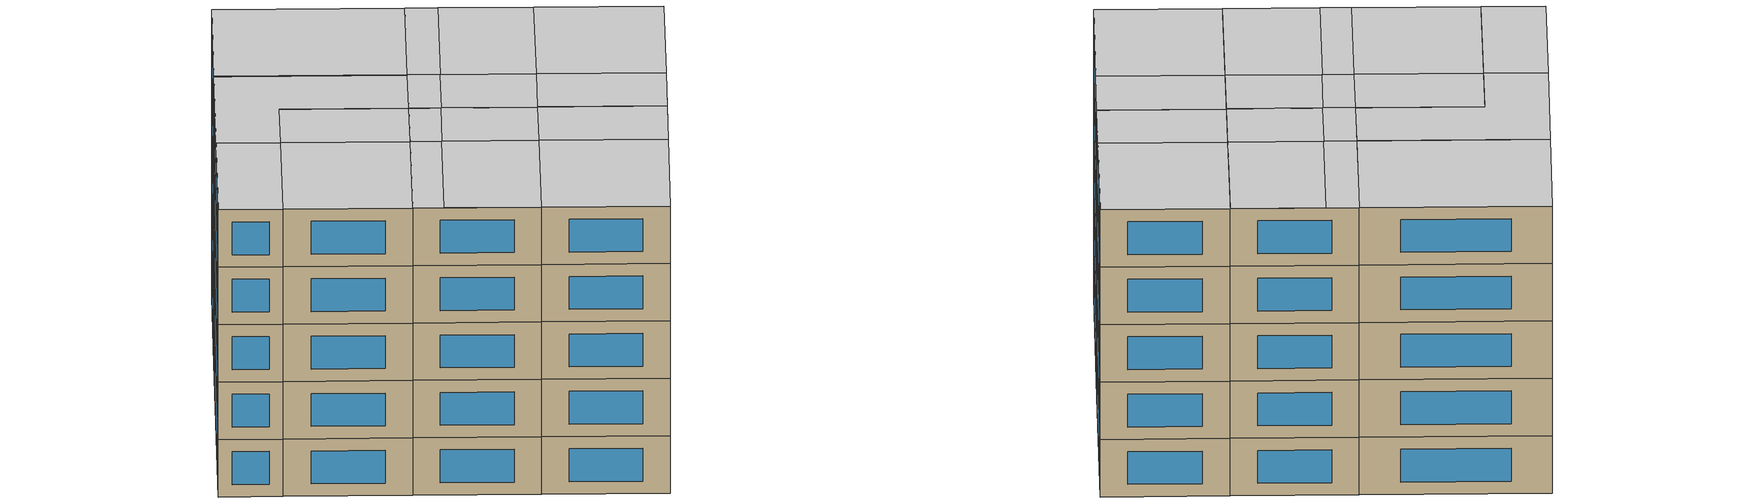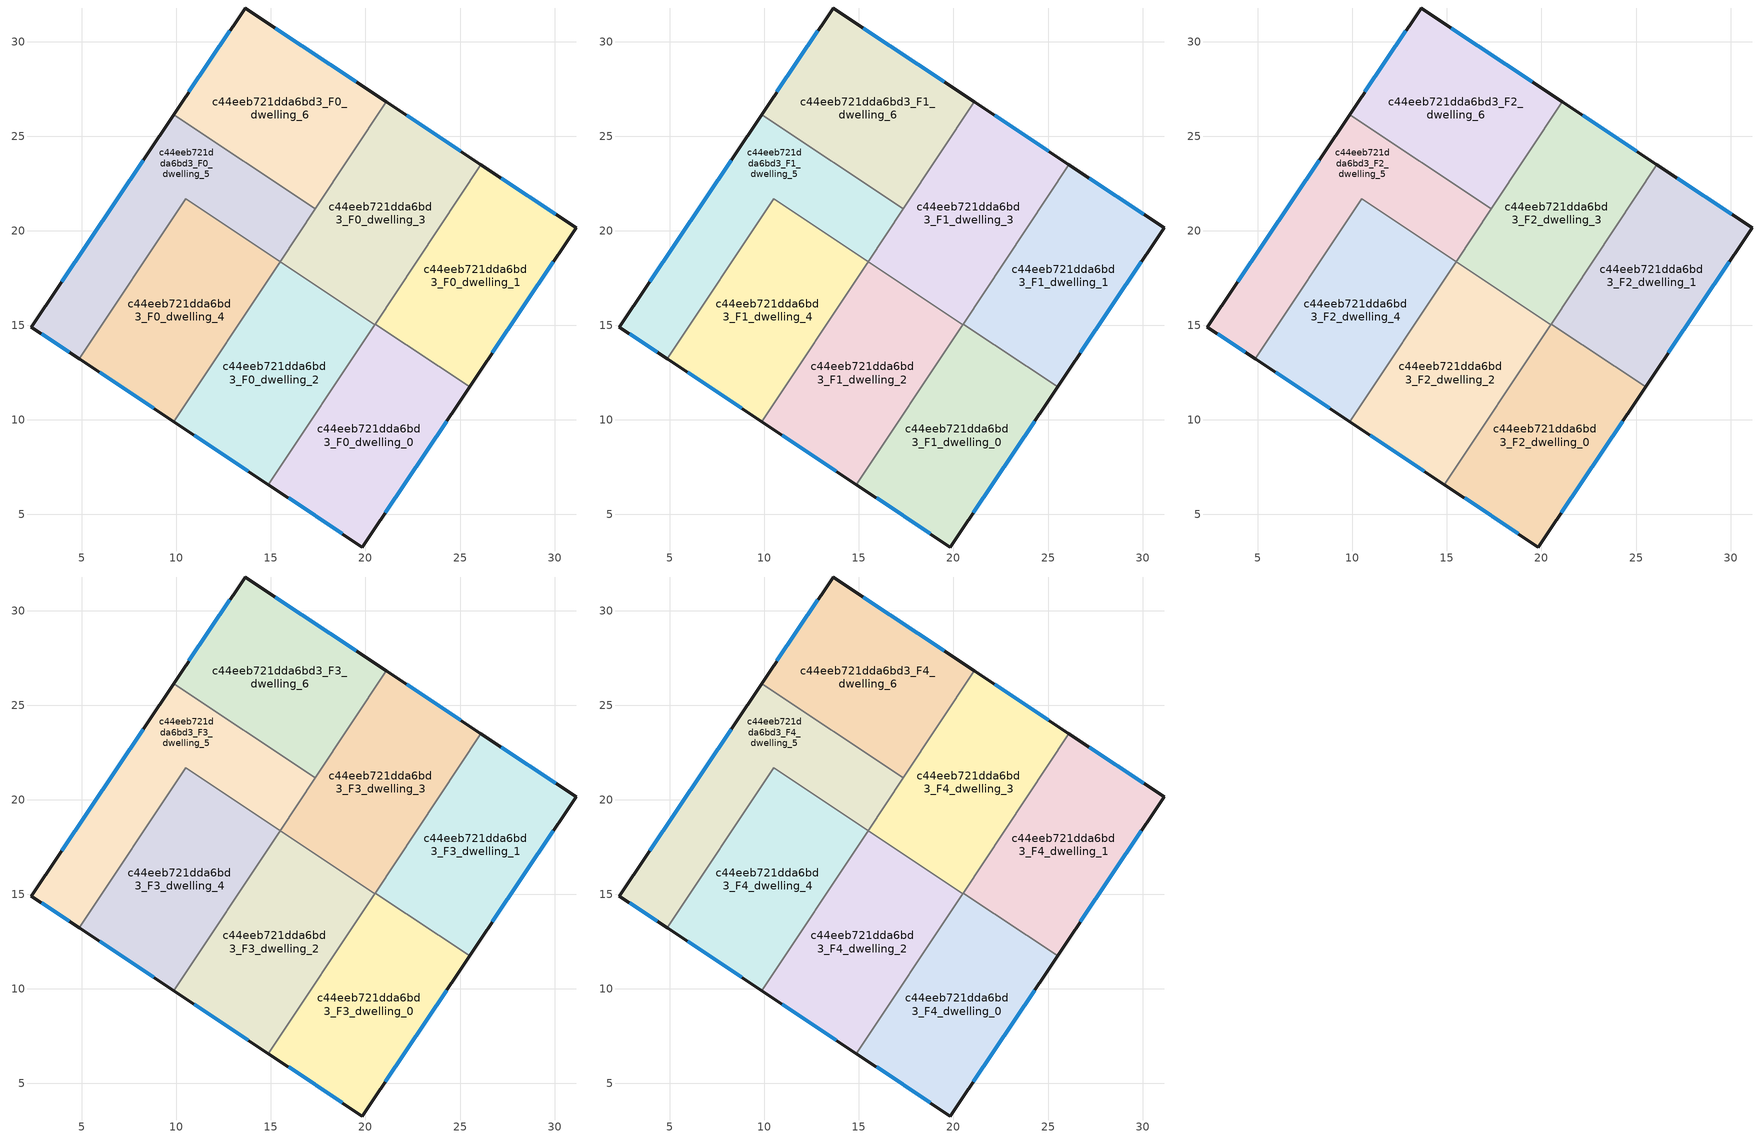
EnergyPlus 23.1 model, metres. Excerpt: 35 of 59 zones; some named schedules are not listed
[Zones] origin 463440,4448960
c44eeb721dda6bd3_F0_dwelling_0
 floor ground (EU_floor_Construction): 25.51,11.74 19.84,3.28 14.87,6.58 20.51,15.06 z0
 wall outside (EU_wall_Construction): 14.87,6.58 19.84,3.28 25.51,11.74 z0:3
 wall to c44eeb721dda6bd3_F0_dwelling_1 (EU_wall_Construction): 25.51,11.74 20.51,15.06 z0:3
 wall to c44eeb721dda6bd3_F0_dwelling_2 (EU_wall_Construction): 20.49,15.04 14.87,6.58 z0:3
 wall to c44eeb721dda6bd3_F0_dwelling_3 (EU_wall_Construction): 20.51,15.06 20.49,15.04 z0:3
 window (EU_Window_Construction): 21.06,5.09 24.29,9.93 / 15.94,5.87 18.78,3.99 z0.64:2.36
c44eeb721dda6bd3_F0_dwelling_1
 floor ground (EU_floor_Construction): 31.14,20.15 25.51,11.74 20.51,15.06 26.1,23.49 z0
 wall outside (EU_wall_Construction): 25.51,11.74 31.14,20.15 26.1,23.49 z0:3
 wall to c44eeb721dda6bd3_F0_dwelling_3 (EU_wall_Construction): 26.1,23.49 20.51,15.06 z0:3
 window (EU_Window_Construction): 26.71,13.54 29.93,18.35 / 30.06,20.87 27.18,22.78 z0.64:2.36
c44eeb721dda6bd3_F0_dwelling_2
 floor ground (EU_floor_Construction): 20.49,15.04 14.87,6.58 9.87,9.9 15.49,18.36 z0
 wall outside (EU_wall_Construction): 9.87,9.9 14.87,6.58 z0:3
 wall to c44eeb721dda6bd3_F0_dwelling_4 (EU_wall_Construction): 15.49,18.36 9.87,9.9 z0:3
 wall to c44eeb721dda6bd3_F0_dwelling_3 (EU_wall_Construction): 20.49,15.04 15.49,18.36 z0:3
 window (EU_Window_Construction): 10.94,9.19 13.8,7.29 z0.64:2.36
c44eeb721dda6bd3_F0_dwelling_3
 floor ground (EU_floor_Construction): 26.1,23.49 20.49,15.04 15.49,18.36 21.1,26.81 z0
 wall outside (EU_wall_Construction): 26.1,23.49 21.1,26.81 z0:3
 wall to c44eeb721dda6bd3_F0_dwelling_6 (EU_wall_Construction): 21.1,26.81 17.35,21.16 z0:3
 wall to c44eeb721dda6bd3_F0_dwelling_5 (EU_wall_Construction): 17.35,21.16 15.49,18.36 z0:3
 window (EU_Window_Construction): 25.03,24.2 22.18,26.1 z0.64:2.36
c44eeb721dda6bd3_F0_dwelling_4
 floor ground (EU_floor_Construction): 15.49,18.36 9.87,9.9 4.87,13.22 10.48,21.68 z0
 wall outside (EU_wall_Construction): 4.87,13.22 9.87,9.9 z0:3
 wall to c44eeb721dda6bd3_F0_dwelling_5 (EU_wall_Construction): 15.49,18.36 10.48,21.68 4.87,13.22 z0:3
 window (EU_Window_Construction): 5.94,12.51 8.8,10.61 z0.64:2.36
c44eeb721dda6bd3_F0_dwelling_5
 floor ground (EU_floor_Construction): 17.35,21.16 15.49,18.36 10.48,21.68 4.87,13.22 2.34,14.91 9.86,26.14 z0
 wall outside (EU_wall_Construction): 9.86,26.14 2.34,14.91 4.87,13.22 z0:3
 wall to c44eeb721dda6bd3_F0_dwelling_6 (EU_wall_Construction): 17.35,21.16 9.86,26.14 z0:3
 window (EU_Window_Construction): 2.88,14.55 4.33,13.59 / 8.25,23.73 3.95,17.31 z0.64:2.36
c44eeb721dda6bd3_F0_dwelling_6
 floor ground (EU_floor_Construction): 21.1,26.81 17.35,21.16 9.86,26.14 13.63,31.78 z0
 wall outside (EU_wall_Construction): 21.1,26.81 13.63,31.78 9.86,26.14 z0:3
 window (EU_Window_Construction): 12.82,30.57 10.67,27.35 / 19.5,27.88 15.23,30.71 z0.64:2.36
c44eeb721dda6bd3_F1_dwelling_0
 floor to c44eeb721dda6bd3_F0_dwelling_0 (EU_floor_Construction): 25.51,11.74 19.84,3.28 14.87,6.58 20.51,15.06 z3
 wall outside (EU_wall_Construction): 14.87,6.58 19.84,3.28 25.51,11.74 z3:6
 wall to c44eeb721dda6bd3_F1_dwelling_1 (EU_wall_Construction): 25.51,11.74 20.51,15.06 z3:6
 wall to c44eeb721dda6bd3_F1_dwelling_2 (EU_wall_Construction): 20.49,15.04 14.87,6.58 z3:6
 wall to c44eeb721dda6bd3_F1_dwelling_3 (EU_wall_Construction): 20.51,15.06 20.49,15.04 z3:6
 window (EU_Window_Construction): 21.06,5.09 24.29,9.93 / 15.94,5.87 18.78,3.99 z3.64:5.36
c44eeb721dda6bd3_F1_dwelling_1
 floor to c44eeb721dda6bd3_F0_dwelling_1 (EU_floor_Construction): 31.14,20.15 25.51,11.74 20.51,15.06 26.1,23.49 z3
 wall outside (EU_wall_Construction): 25.51,11.74 31.14,20.15 26.1,23.49 z3:6
 wall to c44eeb721dda6bd3_F1_dwelling_3 (EU_wall_Construction): 26.1,23.49 20.51,15.06 z3:6
 window (EU_Window_Construction): 26.71,13.54 29.93,18.35 / 30.06,20.87 27.18,22.78 z3.64:5.36
c44eeb721dda6bd3_F1_dwelling_2
 floor to c44eeb721dda6bd3_F0_dwelling_2 (EU_floor_Construction): 20.49,15.04 14.87,6.58 9.87,9.9 15.49,18.36 z3
 wall outside (EU_wall_Construction): 9.87,9.9 14.87,6.58 z3:6
 wall to c44eeb721dda6bd3_F1_dwelling_4 (EU_wall_Construction): 15.49,18.36 9.87,9.9 z3:6
 wall to c44eeb721dda6bd3_F1_dwelling_3 (EU_wall_Construction): 20.49,15.04 15.49,18.36 z3:6
 window (EU_Window_Construction): 10.94,9.19 13.8,7.29 z3.64:5.36
c44eeb721dda6bd3_F1_dwelling_3
 floor to c44eeb721dda6bd3_F0_dwelling_3 (EU_floor_Construction): 26.1,23.49 20.49,15.04 15.49,18.36 21.1,26.81 z3
 wall outside (EU_wall_Construction): 26.1,23.49 21.1,26.81 z3:6
 wall to c44eeb721dda6bd3_F1_dwelling_6 (EU_wall_Construction): 21.1,26.81 17.35,21.16 z3:6
 wall to c44eeb721dda6bd3_F1_dwelling_5 (EU_wall_Construction): 17.35,21.16 15.49,18.36 z3:6
 window (EU_Window_Construction): 25.03,24.2 22.18,26.1 z3.64:5.36
c44eeb721dda6bd3_F1_dwelling_4
 floor to c44eeb721dda6bd3_F0_dwelling_4 (EU_floor_Construction): 15.49,18.36 9.87,9.9 4.87,13.22 10.48,21.68 z3
 wall outside (EU_wall_Construction): 4.87,13.22 9.87,9.9 z3:6
 wall to c44eeb721dda6bd3_F1_dwelling_5 (EU_wall_Construction): 15.49,18.36 10.48,21.68 4.87,13.22 z3:6
 window (EU_Window_Construction): 5.94,12.51 8.8,10.61 z3.64:5.36
c44eeb721dda6bd3_F1_dwelling_5
 floor to c44eeb721dda6bd3_F0_dwelling_5 (EU_floor_Construction): 17.35,21.16 15.49,18.36 10.48,21.68 4.87,13.22 2.34,14.91 9.86,26.14 z3
 wall outside (EU_wall_Construction): 9.86,26.14 2.34,14.91 4.87,13.22 z3:6
 wall to c44eeb721dda6bd3_F1_dwelling_6 (EU_wall_Construction): 17.35,21.16 9.86,26.14 z3:6
 window (EU_Window_Construction): 2.88,14.55 4.33,13.59 / 8.25,23.73 3.95,17.31 z3.64:5.36
c44eeb721dda6bd3_F1_dwelling_6
 floor to c44eeb721dda6bd3_F0_dwelling_6 (EU_floor_Construction): 21.1,26.81 17.35,21.16 9.86,26.14 13.63,31.78 z3
 wall outside (EU_wall_Construction): 21.1,26.81 13.63,31.78 9.86,26.14 z3:6
 window (EU_Window_Construction): 12.82,30.57 10.67,27.35 / 19.5,27.88 15.23,30.71 z3.64:5.36
c44eeb721dda6bd3_F2_dwelling_0
 floor to c44eeb721dda6bd3_F1_dwelling_0 (EU_floor_Construction): 25.51,11.74 19.84,3.28 14.87,6.58 20.51,15.06 z6
 wall outside (EU_wall_Construction): 14.87,6.58 19.84,3.28 25.51,11.74 z6:9
 wall to c44eeb721dda6bd3_F2_dwelling_1 (EU_wall_Construction): 25.51,11.74 20.51,15.06 z6:9
 wall to c44eeb721dda6bd3_F2_dwelling_2 (EU_wall_Construction): 20.49,15.04 14.87,6.58 z6:9
 wall to c44eeb721dda6bd3_F2_dwelling_3 (EU_wall_Construction): 20.51,15.06 20.49,15.04 z6:9
 window (EU_Window_Construction): 21.06,5.09 24.29,9.93 / 15.94,5.87 18.78,3.99 z6.64:8.36
c44eeb721dda6bd3_F2_dwelling_1
 floor to c44eeb721dda6bd3_F1_dwelling_1 (EU_floor_Construction): 31.14,20.15 25.51,11.74 20.51,15.06 26.1,23.49 z6
 wall outside (EU_wall_Construction): 25.51,11.74 31.14,20.15 26.1,23.49 z6:9
 wall to c44eeb721dda6bd3_F2_dwelling_3 (EU_wall_Construction): 26.1,23.49 20.51,15.06 z6:9
 window (EU_Window_Construction): 26.71,13.54 29.93,18.35 / 30.06,20.87 27.18,22.78 z6.64:8.36
c44eeb721dda6bd3_F2_dwelling_2
 floor to c44eeb721dda6bd3_F1_dwelling_2 (EU_floor_Construction): 20.49,15.04 14.87,6.58 9.87,9.9 15.49,18.36 z6
 wall outside (EU_wall_Construction): 9.87,9.9 14.87,6.58 z6:9
 wall to c44eeb721dda6bd3_F2_dwelling_4 (EU_wall_Construction): 15.49,18.36 9.87,9.9 z6:9
 wall to c44eeb721dda6bd3_F2_dwelling_3 (EU_wall_Construction): 20.49,15.04 15.49,18.36 z6:9
 window (EU_Window_Construction): 10.94,9.19 13.8,7.29 z6.64:8.36
c44eeb721dda6bd3_F2_dwelling_3
 floor to c44eeb721dda6bd3_F1_dwelling_3 (EU_floor_Construction): 26.1,23.49 20.49,15.04 15.49,18.36 21.1,26.81 z6
 wall outside (EU_wall_Construction): 26.1,23.49 21.1,26.81 z6:9
 wall to c44eeb721dda6bd3_F2_dwelling_6 (EU_wall_Construction): 21.1,26.81 17.35,21.16 z6:9
 wall to c44eeb721dda6bd3_F2_dwelling_5 (EU_wall_Construction): 17.35,21.16 15.49,18.36 z6:9
 window (EU_Window_Construction): 25.03,24.2 22.18,26.1 z6.64:8.36
c44eeb721dda6bd3_F2_dwelling_4
 floor to c44eeb721dda6bd3_F1_dwelling_4 (EU_floor_Construction): 15.49,18.36 9.87,9.9 4.87,13.22 10.48,21.68 z6
 wall outside (EU_wall_Construction): 4.87,13.22 9.87,9.9 z6:9
 wall to c44eeb721dda6bd3_F2_dwelling_5 (EU_wall_Construction): 15.49,18.36 10.48,21.68 4.87,13.22 z6:9
 window (EU_Window_Construction): 5.94,12.51 8.8,10.61 z6.64:8.36
c44eeb721dda6bd3_F2_dwelling_5
 floor to c44eeb721dda6bd3_F1_dwelling_5 (EU_floor_Construction): 17.35,21.16 15.49,18.36 10.48,21.68 4.87,13.22 2.34,14.91 9.86,26.14 z6
 wall outside (EU_wall_Construction): 9.86,26.14 2.34,14.91 4.87,13.22 z6:9
 wall to c44eeb721dda6bd3_F2_dwelling_6 (EU_wall_Construction): 17.35,21.16 9.86,26.14 z6:9
 window (EU_Window_Construction): 2.88,14.55 4.33,13.59 / 8.25,23.73 3.95,17.31 z6.64:8.36
c44eeb721dda6bd3_F2_dwelling_6
 floor to c44eeb721dda6bd3_F1_dwelling_6 (EU_floor_Construction): 21.1,26.81 17.35,21.16 9.86,26.14 13.63,31.78 z6
 wall outside (EU_wall_Construction): 21.1,26.81 13.63,31.78 9.86,26.14 z6:9
 window (EU_Window_Construction): 12.82,30.57 10.67,27.35 / 19.5,27.88 15.23,30.71 z6.64:8.36
c44eeb721dda6bd3_F3_dwelling_0
 floor to c44eeb721dda6bd3_F2_dwelling_0 (EU_floor_Construction): 25.51,11.74 19.84,3.28 14.87,6.58 20.51,15.06 z9
 wall outside (EU_wall_Construction): 14.87,6.58 19.84,3.28 25.51,11.74 z9:12
 wall to c44eeb721dda6bd3_F3_dwelling_1 (EU_wall_Construction): 25.51,11.74 20.51,15.06 z9:12
 wall to c44eeb721dda6bd3_F3_dwelling_2 (EU_wall_Construction): 20.49,15.04 14.87,6.58 z9:12
 wall to c44eeb721dda6bd3_F3_dwelling_3 (EU_wall_Construction): 20.51,15.06 20.49,15.04 z9:12
 window (EU_Window_Construction): 21.06,5.09 24.29,9.93 / 15.94,5.87 18.78,3.99 z9.64:11.36
c44eeb721dda6bd3_F3_dwelling_1
 floor to c44eeb721dda6bd3_F2_dwelling_1 (EU_floor_Construction): 31.14,20.15 25.51,11.74 20.51,15.06 26.1,23.49 z9
 wall outside (EU_wall_Construction): 25.51,11.74 31.14,20.15 26.1,23.49 z9:12
 wall to c44eeb721dda6bd3_F3_dwelling_3 (EU_wall_Construction): 26.1,23.49 20.51,15.06 z9:12
 window (EU_Window_Construction): 26.71,13.54 29.93,18.35 / 30.06,20.87 27.18,22.78 z9.64:11.36
c44eeb721dda6bd3_F3_dwelling_2
 floor to c44eeb721dda6bd3_F2_dwelling_2 (EU_floor_Construction): 20.49,15.04 14.87,6.58 9.87,9.9 15.49,18.36 z9
 wall outside (EU_wall_Construction): 9.87,9.9 14.87,6.58 z9:12
 wall to c44eeb721dda6bd3_F3_dwelling_4 (EU_wall_Construction): 15.49,18.36 9.87,9.9 z9:12
 wall to c44eeb721dda6bd3_F3_dwelling_3 (EU_wall_Construction): 20.49,15.04 15.49,18.36 z9:12
 window (EU_Window_Construction): 10.94,9.19 13.8,7.29 z9.64:11.36
c44eeb721dda6bd3_F3_dwelling_3
 floor to c44eeb721dda6bd3_F2_dwelling_3 (EU_floor_Construction): 26.1,23.49 20.49,15.04 15.49,18.36 21.1,26.81 z9
 wall outside (EU_wall_Construction): 26.1,23.49 21.1,26.81 z9:12
 wall to c44eeb721dda6bd3_F3_dwelling_6 (EU_wall_Construction): 21.1,26.81 17.35,21.16 z9:12
 wall to c44eeb721dda6bd3_F3_dwelling_5 (EU_wall_Construction): 17.35,21.16 15.49,18.36 z9:12
 window (EU_Window_Construction): 25.03,24.2 22.18,26.1 z9.64:11.36
c44eeb721dda6bd3_F3_dwelling_4
 floor to c44eeb721dda6bd3_F2_dwelling_4 (EU_floor_Construction): 15.49,18.36 9.87,9.9 4.87,13.22 10.48,21.68 z9
 wall outside (EU_wall_Construction): 4.87,13.22 9.87,9.9 z9:12
 wall to c44eeb721dda6bd3_F3_dwelling_5 (EU_wall_Construction): 15.49,18.36 10.48,21.68 4.87,13.22 z9:12
 window (EU_Window_Construction): 5.94,12.51 8.8,10.61 z9.64:11.36
c44eeb721dda6bd3_F3_dwelling_5
 floor to c44eeb721dda6bd3_F2_dwelling_5 (EU_floor_Construction): 17.35,21.16 15.49,18.36 10.48,21.68 4.87,13.22 2.34,14.91 9.86,26.14 z9
 wall outside (EU_wall_Construction): 9.86,26.14 2.34,14.91 4.87,13.22 z9:12
 wall to c44eeb721dda6bd3_F3_dwelling_6 (EU_wall_Construction): 17.35,21.16 9.86,26.14 z9:12
 window (EU_Window_Construction): 2.88,14.55 4.33,13.59 / 8.25,23.73 3.95,17.31 z9.64:11.36
c44eeb721dda6bd3_F3_dwelling_6
 floor to c44eeb721dda6bd3_F2_dwelling_6 (EU_floor_Construction): 21.1,26.81 17.35,21.16 9.86,26.14 13.63,31.78 z9
 wall outside (EU_wall_Construction): 21.1,26.81 13.63,31.78 9.86,26.14 z9:12
 window (EU_Window_Construction): 12.82,30.57 10.67,27.35 / 19.5,27.88 15.23,30.71 z9.64:11.36
c44eeb721dda6bd3_F4_dwelling_0
 floor to c44eeb721dda6bd3_F3_dwelling_0 (EU_floor_Construction): 25.51,11.74 19.84,3.28 14.87,6.58 20.51,15.06 z12
 wall outside (EU_wall_Construction): 14.87,6.58 19.84,3.28 25.51,11.74 z12:15
 wall to c44eeb721dda6bd3_F4_dwelling_1 (EU_wall_Construction): 25.51,11.74 20.51,15.06 z12:15
 wall to c44eeb721dda6bd3_F4_dwelling_2 (EU_wall_Construction): 20.49,15.04 14.87,6.58 z12:15
 wall to c44eeb721dda6bd3_F4_dwelling_3 (EU_wall_Construction): 20.51,15.06 20.49,15.04 z12:15
 window (EU_Window_Construction): 21.06,5.09 24.29,9.93 / 15.94,5.87 18.78,3.99 z12.64:14.36
 ceiling to c44eeb721dda6bd3_F5_dwelling_4 (EU_floor_Construction): 19.84,3.28 23.61,8.9 18.62,12.22 14.87,6.58 z15
 ceiling to c44eeb721dda6bd3_F5_dwelling_2 (EU_floor_Construction): 23.61,8.9 25.51,11.74 20.51,15.06 18.62,12.22 z15
c44eeb721dda6bd3_F4_dwelling_1
 floor to c44eeb721dda6bd3_F3_dwelling_1 (EU_floor_Construction): 31.14,20.15 25.51,11.74 20.51,15.06 26.1,23.49 z12
 wall outside (EU_wall_Construction): 25.51,11.74 31.14,20.15 26.1,23.49 z12:15
 wall to c44eeb721dda6bd3_F4_dwelling_3 (EU_wall_Construction): 26.1,23.49 20.51,15.06 z12:15
 window (EU_Window_Construction): 26.71,13.54 29.93,18.35 / 30.06,20.87 27.18,22.78 z12.64:14.36
 ceiling to c44eeb721dda6bd3_F5_dwelling_0 (EU_floor_Construction): 27.37,14.53 31.14,20.15 26.1,23.49 22.36,17.85 z15
 ceiling to c44eeb721dda6bd3_F5_dwelling_2 (EU_floor_Construction): 25.51,11.74 27.37,14.53 22.36,17.85 20.51,15.06 z15
c44eeb721dda6bd3_F4_dwelling_2
 floor to c44eeb721dda6bd3_F3_dwelling_2 (EU_floor_Construction): 20.49,15.04 14.87,6.58 9.87,9.9 15.49,18.36 z12
 wall outside (EU_wall_Construction): 9.87,9.9 14.87,6.58 z12:15
 wall to c44eeb721dda6bd3_F4_dwelling_4 (EU_wall_Construction): 15.49,18.36 9.87,9.9 z12:15
 wall to c44eeb721dda6bd3_F4_dwelling_3 (EU_wall_Construction): 20.49,15.04 15.49,18.36 z12:15
 window (EU_Window_Construction): 10.94,9.19 13.8,7.29 z12.64:14.36
 ceiling to c44eeb721dda6bd3_F5_dwelling_4 (EU_floor_Construction): 14.87,6.58 18.62,12.22 14.84,14.72 11.1,9.09 z15
 ceiling to c44eeb721dda6bd3_F5_dwelling_5 (EU_floor_Construction): 11.1,9.09 14.84,14.72 13.61,15.54 9.87,9.9 z15
 ceiling to c44eeb721dda6bd3_F5_dwelling_2 (EU_floor_Construction): 18.62,12.22 20.49,15.04 16.74,17.53 14.86,14.71 z15
 ceiling to c44eeb721dda6bd3_F5_dwelling_3 (EU_floor_Construction): 14.87,14.71 16.74,17.53 15.49,18.36 13.61,15.54 z15
c44eeb721dda6bd3_F4_dwelling_3
 floor to c44eeb721dda6bd3_F3_dwelling_3 (EU_floor_Construction): 26.1,23.49 20.49,15.04 15.49,18.36 21.1,26.81 z12
 wall outside (EU_wall_Construction): 26.1,23.49 21.1,26.81 z12:15
 wall to c44eeb721dda6bd3_F4_dwelling_6 (EU_wall_Construction): 21.1,26.81 17.35,21.16 z12:15
 wall to c44eeb721dda6bd3_F4_dwelling_5 (EU_wall_Construction): 17.35,21.16 15.49,18.36 z12:15
 window (EU_Window_Construction): 25.03,24.2 22.18,26.1 z12.64:14.36
 ceiling to c44eeb721dda6bd3_F5_dwelling_3 (EU_floor_Construction): 16.74,17.53 18.61,20.35 17.36,21.18 15.49,18.36 z15
 ceiling to c44eeb721dda6bd3_F5_dwelling_1 (EU_floor_Construction): 18.63,20.33 22.37,25.97 21.1,26.81 17.36,21.18 z15
 ceiling to c44eeb721dda6bd3_F5_dwelling_0 (EU_floor_Construction): 22.36,17.85 26.1,23.49 22.37,25.97 18.63,20.33 z15
 ceiling to c44eeb721dda6bd3_F5_dwelling_2 (EU_floor_Construction): 20.49,15.04 22.36,17.85 18.61,20.35 16.74,17.53 z15
c44eeb721dda6bd3_F4_dwelling_4
 floor to c44eeb721dda6bd3_F3_dwelling_4 (EU_floor_Construction): 15.49,18.36 9.87,9.9 4.87,13.22 10.48,21.68 z12
 wall outside (EU_wall_Construction): 4.87,13.22 9.87,9.9 z12:15
 wall to c44eeb721dda6bd3_F4_dwelling_5 (EU_wall_Construction): 15.49,18.36 10.48,21.68 4.87,13.22 z12:15
 window (EU_Window_Construction): 5.94,12.51 8.8,10.61 z12.64:14.36
 ceiling to c44eeb721dda6bd3_F5_dwelling_5 (EU_floor_Construction): 9.87,9.9 13.61,15.54 8.61,18.86 4.87,13.23 z15
 ceiling to c44eeb721dda6bd3_F5_dwelling_3 (EU_floor_Construction): 13.61,15.54 15.49,18.36 10.48,21.68 8.61,18.86 z15
c44eeb721dda6bd3_F4_dwelling_5
 floor to c44eeb721dda6bd3_F3_dwelling_5 (EU_floor_Construction): 17.35,21.16 15.49,18.36 10.48,21.68 4.87,13.22 2.34,14.91 9.86,26.14 z12
 wall outside (EU_wall_Construction): 9.86,26.14 2.34,14.91 4.87,13.22 z12:15
 wall to c44eeb721dda6bd3_F4_dwelling_6 (EU_wall_Construction): 17.35,21.16 9.86,26.14 z12:15
 window (EU_Window_Construction): 2.88,14.55 4.33,13.59 / 8.25,23.73 3.95,17.31 z12.64:14.36
 ceiling to c44eeb721dda6bd3_F5_dwelling_3 (EU_floor_Construction): 15.49,18.36 17.35,21.16 9.86,26.14 6.1,20.53 8.61,18.86 10.48,21.68 z15
 ceiling to c44eeb721dda6bd3_F5_dwelling_5 (EU_floor_Construction): 4.87,13.23 8.61,18.86 6.1,20.53 2.34,14.91 z15
c44eeb721dda6bd3_F4_dwelling_6
 floor to c44eeb721dda6bd3_F3_dwelling_6 (EU_floor_Construction): 21.1,26.81 17.35,21.16 9.86,26.14 13.63,31.78 z12
 wall outside (EU_wall_Construction): 21.1,26.81 13.63,31.78 9.86,26.14 z12:15
 window (EU_Window_Construction): 12.82,30.57 10.67,27.35 / 19.5,27.88 15.23,30.71 z12.64:14.36
 ceiling to c44eeb721dda6bd3_F5_dwelling_1 (EU_floor_Construction): 17.36,21.18 21.1,26.81 13.63,31.78 9.87,26.15 z15
 ceiling to c44eeb721dda6bd3_F5_dwelling_3 (EU_floor_Construction): 17.35,21.16 17.36,21.18 9.87,26.15 9.86,26.14 z15
[Building]
EU S2 Campaign: North Axis=0; Terrain=City; Solar Distribution=FullExterior
[Site:Location]
Yerevan-Zvartnots.Intl.AP: Latitude=40.15; Longitude=44.383; Time Zone=4; Elevation=854
[SizingPeriod:WeatherFileDays]
AnnualSizingPeriod: Begin Month=1; Begin Day of Month=1; End Month=12; End Day of Month=31; Day of Week for Start Day=Monday; Use Weather File Daylight Saving Period=No; Use Weather File Rain and Snow Indicators=No
[MATERIAL]
EU_InternalMass_Material: Roughness=MediumRough; Thickness=0.1; Conductivity=1; Density=1800; Specific Heat=900; Thermal Absorptance=0.9; Solar Absorptance=0.7; Visible Absorptance=0.7
[MATERIAL:NOMASS] Roughness=MediumRough; Thermal Absorptance=0.9; Solar Absorptance=0.7; Visible Absorptance=0.7
Name | Thermal Resistance
EU_wall_NoMass | 1.05043
EU_floor_NoMass | 0.478065
[WINDOWMATERIAL:SIMPLEGLAZINGSYSTEM]
EU_Window_SimpleGlazing: UFactor=2.5566; Solar Heat Gain Coefficient=0.75; Visible Transmittance=0.75
[CONSTRUCTION]
EU_wall_Construction: EU_wall_NoMass
EU_floor_Construction: EU_floor_NoMass
EU_Window_Construction: EU_Window_SimpleGlazing
EU_InternalMass_Construction: EU_InternalMass_Material
[ZONE] Type=1; Multiplier=1; Ceiling Height=autocalculate; Floor Area=autocalculate; Part of Total Floor Area=Yes
Name | Volume
c44eeb721dda6bd3_F0_dwelling_0; c44eeb721dda6bd3_F1_dwelling_0; c44eeb721dda6bd3_F2_dwelling_0; c44eeb721dda6bd3_F3_dwelling_0; c44eeb721dda6bd3_F4_dwelling_0 | 182.845
c44eeb721dda6bd3_F0_dwelling_1; c44eeb721dda6bd3_F1_dwelling_1; c44eeb721dda6bd3_F2_dwelling_1; c44eeb721dda6bd3_F3_dwelling_1; c44eeb721dda6bd3_F4_dwelling_1 | 182.847
c44eeb721dda6bd3_F0_dwelling_2; c44eeb721dda6bd3_F1_dwelling_2; c44eeb721dda6bd3_F2_dwelling_2; c44eeb721dda6bd3_F3_dwelling_2; c44eeb721dda6bd3_F4_dwelling_2 | 182.879
c44eeb721dda6bd3_F0_dwelling_3; c44eeb721dda6bd3_F1_dwelling_3; c44eeb721dda6bd3_F2_dwelling_3; c44eeb721dda6bd3_F3_dwelling_3; c44eeb721dda6bd3_F4_dwelling_3 | 182.853
c44eeb721dda6bd3_F0_dwelling_4; c44eeb721dda6bd3_F1_dwelling_4; c44eeb721dda6bd3_F2_dwelling_4; c44eeb721dda6bd3_F3_dwelling_4; c44eeb721dda6bd3_F4_dwelling_4 | 182.87
c44eeb721dda6bd3_F0_dwelling_5; c44eeb721dda6bd3_F1_dwelling_5; c44eeb721dda6bd3_F2_dwelling_5; c44eeb721dda6bd3_F3_dwelling_5; c44eeb721dda6bd3_F4_dwelling_5 | 182.835
c44eeb721dda6bd3_F0_dwelling_6; c44eeb721dda6bd3_F1_dwelling_6; c44eeb721dda6bd3_F2_dwelling_6; c44eeb721dda6bd3_F3_dwelling_6; c44eeb721dda6bd3_F4_dwelling_6 | 182.862
[INTERNALMASS] Construction=EU_InternalMass_Construction
Name | Zone or ZoneList | Surface Area
c44eeb721dda6bd3_F0_dwelling_0_EU_InternalMass | c44eeb721dda6bd3_F0_dwelling_0 | 60.9486
c44eeb721dda6bd3_F0_dwelling_1_EU_InternalMass | c44eeb721dda6bd3_F0_dwelling_1 | 60.9498
c44eeb721dda6bd3_F0_dwelling_2_EU_InternalMass | c44eeb721dda6bd3_F0_dwelling_2 | 60.9592
c44eeb721dda6bd3_F0_dwelling_3_EU_InternalMass | c44eeb721dda6bd3_F0_dwelling_3 | 60.9502
c44eeb721dda6bd3_F0_dwelling_4_EU_InternalMass | c44eeb721dda6bd3_F0_dwelling_4 | 60.9566
c44eeb721dda6bd3_F0_dwelling_5_EU_InternalMass | c44eeb721dda6bd3_F0_dwelling_5 | 60.9449
c44eeb721dda6bd3_F0_dwelling_6_EU_InternalMass | c44eeb721dda6bd3_F0_dwelling_6 | 60.9566
c44eeb721dda6bd3_F1_dwelling_0_EU_InternalMass | c44eeb721dda6bd3_F1_dwelling_0 | 60.9486
c44eeb721dda6bd3_F1_dwelling_1_EU_InternalMass | c44eeb721dda6bd3_F1_dwelling_1 | 60.9498
c44eeb721dda6bd3_F1_dwelling_2_EU_InternalMass | c44eeb721dda6bd3_F1_dwelling_2 | 60.9592
c44eeb721dda6bd3_F1_dwelling_3_EU_InternalMass | c44eeb721dda6bd3_F1_dwelling_3 | 60.9502
c44eeb721dda6bd3_F1_dwelling_4_EU_InternalMass | c44eeb721dda6bd3_F1_dwelling_4 | 60.9566
c44eeb721dda6bd3_F1_dwelling_5_EU_InternalMass | c44eeb721dda6bd3_F1_dwelling_5 | 60.9449
c44eeb721dda6bd3_F1_dwelling_6_EU_InternalMass | c44eeb721dda6bd3_F1_dwelling_6 | 60.9566
c44eeb721dda6bd3_F2_dwelling_0_EU_InternalMass | c44eeb721dda6bd3_F2_dwelling_0 | 60.9486
c44eeb721dda6bd3_F2_dwelling_1_EU_InternalMass | c44eeb721dda6bd3_F2_dwelling_1 | 60.9498
c44eeb721dda6bd3_F2_dwelling_2_EU_InternalMass | c44eeb721dda6bd3_F2_dwelling_2 | 60.9592
c44eeb721dda6bd3_F2_dwelling_3_EU_InternalMass | c44eeb721dda6bd3_F2_dwelling_3 | 60.9502
c44eeb721dda6bd3_F2_dwelling_4_EU_InternalMass | c44eeb721dda6bd3_F2_dwelling_4 | 60.9566
c44eeb721dda6bd3_F2_dwelling_5_EU_InternalMass | c44eeb721dda6bd3_F2_dwelling_5 | 60.9449
c44eeb721dda6bd3_F2_dwelling_6_EU_InternalMass | c44eeb721dda6bd3_F2_dwelling_6 | 60.9566
c44eeb721dda6bd3_F3_dwelling_0_EU_InternalMass | c44eeb721dda6bd3_F3_dwelling_0 | 60.9486
c44eeb721dda6bd3_F3_dwelling_1_EU_InternalMass | c44eeb721dda6bd3_F3_dwelling_1 | 60.9498
c44eeb721dda6bd3_F3_dwelling_2_EU_InternalMass | c44eeb721dda6bd3_F3_dwelling_2 | 60.9592
c44eeb721dda6bd3_F3_dwelling_3_EU_InternalMass | c44eeb721dda6bd3_F3_dwelling_3 | 60.9502
c44eeb721dda6bd3_F3_dwelling_4_EU_InternalMass | c44eeb721dda6bd3_F3_dwelling_4 | 60.9566
c44eeb721dda6bd3_F3_dwelling_5_EU_InternalMass | c44eeb721dda6bd3_F3_dwelling_5 | 60.9449
c44eeb721dda6bd3_F3_dwelling_6_EU_InternalMass | c44eeb721dda6bd3_F3_dwelling_6 | 60.9566
c44eeb721dda6bd3_F4_dwelling_0_EU_InternalMass | c44eeb721dda6bd3_F4_dwelling_0 | 60.9486
c44eeb721dda6bd3_F4_dwelling_1_EU_InternalMass | c44eeb721dda6bd3_F4_dwelling_1 | 60.9498
c44eeb721dda6bd3_F4_dwelling_2_EU_InternalMass | c44eeb721dda6bd3_F4_dwelling_2 | 60.9592
c44eeb721dda6bd3_F4_dwelling_3_EU_InternalMass | c44eeb721dda6bd3_F4_dwelling_3 | 60.9502
c44eeb721dda6bd3_F4_dwelling_4_EU_InternalMass | c44eeb721dda6bd3_F4_dwelling_4 | 60.9566
c44eeb721dda6bd3_F4_dwelling_5_EU_InternalMass | c44eeb721dda6bd3_F4_dwelling_5 | 60.9449
c44eeb721dda6bd3_F4_dwelling_6_EU_InternalMass | c44eeb721dda6bd3_F4_dwelling_6 | 60.9566
[OTHEREQUIPMENT] Fuel Type=Electricity; Design Level Calculation Method=Watts/Area; Power per Zone Floor Area=1; Fraction Latent=0; Fraction Radiant=0; Fraction Lost=0; Carbon Dioxide Generation Rate=0; EndUse Subcategory=EU_Step8_InternalGains
Name | Zone or ZoneList or Space or SpaceList | Schedule
EU_Step8_InternalGain_c44eeb721dda6bd3_F0_dwelling_0_f000 | c44eeb721dda6bd3_F0_dwelling_0 | EU_Step8_GainSchedule_c44eeb721dda6bd3_F0_dwelling_0_f000
EU_Step8_InternalGain_c44eeb721dda6bd3_F0_dwelling_1_f000 | c44eeb721dda6bd3_F0_dwelling_1 | EU_Step8_GainSchedule_c44eeb721dda6bd3_F0_dwelling_1_f000
EU_Step8_InternalGain_c44eeb721dda6bd3_F0_dwelling_2_f000 | c44eeb721dda6bd3_F0_dwelling_2 | EU_Step8_GainSchedule_c44eeb721dda6bd3_F0_dwelling_2_f000
EU_Step8_InternalGain_c44eeb721dda6bd3_F0_dwelling_3_f000 | c44eeb721dda6bd3_F0_dwelling_3 | EU_Step8_GainSchedule_c44eeb721dda6bd3_F0_dwelling_3_f000
EU_Step8_InternalGain_c44eeb721dda6bd3_F0_dwelling_4_f000 | c44eeb721dda6bd3_F0_dwelling_4 | EU_Step8_GainSchedule_c44eeb721dda6bd3_F0_dwelling_4_f000
EU_Step8_InternalGain_c44eeb721dda6bd3_F0_dwelling_5_f000 | c44eeb721dda6bd3_F0_dwelling_5 | EU_Step8_GainSchedule_c44eeb721dda6bd3_F0_dwelling_5_f000
EU_Step8_InternalGain_c44eeb721dda6bd3_F0_dwelling_6_f000 | c44eeb721dda6bd3_F0_dwelling_6 | EU_Step8_GainSchedule_c44eeb721dda6bd3_F0_dwelling_6_f000
EU_Step8_InternalGain_c44eeb721dda6bd3_F1_dwelling_0_f000 | c44eeb721dda6bd3_F1_dwelling_0 | EU_Step8_GainSchedule_c44eeb721dda6bd3_F1_dwelling_0_f000
EU_Step8_InternalGain_c44eeb721dda6bd3_F1_dwelling_1_f000 | c44eeb721dda6bd3_F1_dwelling_1 | EU_Step8_GainSchedule_c44eeb721dda6bd3_F1_dwelling_1_f000
EU_Step8_InternalGain_c44eeb721dda6bd3_F1_dwelling_2_f000 | c44eeb721dda6bd3_F1_dwelling_2 | EU_Step8_GainSchedule_c44eeb721dda6bd3_F1_dwelling_2_f000
EU_Step8_InternalGain_c44eeb721dda6bd3_F1_dwelling_3_f000 | c44eeb721dda6bd3_F1_dwelling_3 | EU_Step8_GainSchedule_c44eeb721dda6bd3_F1_dwelling_3_f000
EU_Step8_InternalGain_c44eeb721dda6bd3_F1_dwelling_4_f000 | c44eeb721dda6bd3_F1_dwelling_4 | EU_Step8_GainSchedule_c44eeb721dda6bd3_F1_dwelling_4_f000
EU_Step8_InternalGain_c44eeb721dda6bd3_F1_dwelling_5_f000 | c44eeb721dda6bd3_F1_dwelling_5 | EU_Step8_GainSchedule_c44eeb721dda6bd3_F1_dwelling_5_f000
EU_Step8_InternalGain_c44eeb721dda6bd3_F1_dwelling_6_f000 | c44eeb721dda6bd3_F1_dwelling_6 | EU_Step8_GainSchedule_c44eeb721dda6bd3_F1_dwelling_6_f000
EU_Step8_InternalGain_c44eeb721dda6bd3_F2_dwelling_0_f000 | c44eeb721dda6bd3_F2_dwelling_0 | EU_Step8_GainSchedule_c44eeb721dda6bd3_F2_dwelling_0_f000
EU_Step8_InternalGain_c44eeb721dda6bd3_F2_dwelling_1_f000 | c44eeb721dda6bd3_F2_dwelling_1 | EU_Step8_GainSchedule_c44eeb721dda6bd3_F2_dwelling_1_f000
EU_Step8_InternalGain_c44eeb721dda6bd3_F2_dwelling_2_f000 | c44eeb721dda6bd3_F2_dwelling_2 | EU_Step8_GainSchedule_c44eeb721dda6bd3_F2_dwelling_2_f000
EU_Step8_InternalGain_c44eeb721dda6bd3_F2_dwelling_3_f000 | c44eeb721dda6bd3_F2_dwelling_3 | EU_Step8_GainSchedule_c44eeb721dda6bd3_F2_dwelling_3_f000
EU_Step8_InternalGain_c44eeb721dda6bd3_F2_dwelling_4_f000 | c44eeb721dda6bd3_F2_dwelling_4 | EU_Step8_GainSchedule_c44eeb721dda6bd3_F2_dwelling_4_f000
EU_Step8_InternalGain_c44eeb721dda6bd3_F2_dwelling_5_f000 | c44eeb721dda6bd3_F2_dwelling_5 | EU_Step8_GainSchedule_c44eeb721dda6bd3_F2_dwelling_5_f000
EU_Step8_InternalGain_c44eeb721dda6bd3_F2_dwelling_6_f000 | c44eeb721dda6bd3_F2_dwelling_6 | EU_Step8_GainSchedule_c44eeb721dda6bd3_F2_dwelling_6_f000
EU_Step8_InternalGain_c44eeb721dda6bd3_F3_dwelling_0_f000 | c44eeb721dda6bd3_F3_dwelling_0 | EU_Step8_GainSchedule_c44eeb721dda6bd3_F3_dwelling_0_f000
EU_Step8_InternalGain_c44eeb721dda6bd3_F3_dwelling_1_f000 | c44eeb721dda6bd3_F3_dwelling_1 | EU_Step8_GainSchedule_c44eeb721dda6bd3_F3_dwelling_1_f000
EU_Step8_InternalGain_c44eeb721dda6bd3_F3_dwelling_2_f000 | c44eeb721dda6bd3_F3_dwelling_2 | EU_Step8_GainSchedule_c44eeb721dda6bd3_F3_dwelling_2_f000
EU_Step8_InternalGain_c44eeb721dda6bd3_F3_dwelling_3_f000 | c44eeb721dda6bd3_F3_dwelling_3 | EU_Step8_GainSchedule_c44eeb721dda6bd3_F3_dwelling_3_f000
EU_Step8_InternalGain_c44eeb721dda6bd3_F3_dwelling_4_f000 | c44eeb721dda6bd3_F3_dwelling_4 | EU_Step8_GainSchedule_c44eeb721dda6bd3_F3_dwelling_4_f000
EU_Step8_InternalGain_c44eeb721dda6bd3_F3_dwelling_5_f000 | c44eeb721dda6bd3_F3_dwelling_5 | EU_Step8_GainSchedule_c44eeb721dda6bd3_F3_dwelling_5_f000
EU_Step8_InternalGain_c44eeb721dda6bd3_F3_dwelling_6_f000 | c44eeb721dda6bd3_F3_dwelling_6 | EU_Step8_GainSchedule_c44eeb721dda6bd3_F3_dwelling_6_f000
EU_Step8_InternalGain_c44eeb721dda6bd3_F4_dwelling_0_f000 | c44eeb721dda6bd3_F4_dwelling_0 | EU_Step8_GainSchedule_c44eeb721dda6bd3_F4_dwelling_0_f000
EU_Step8_InternalGain_c44eeb721dda6bd3_F4_dwelling_1_f000 | c44eeb721dda6bd3_F4_dwelling_1 | EU_Step8_GainSchedule_c44eeb721dda6bd3_F4_dwelling_1_f000
EU_Step8_InternalGain_c44eeb721dda6bd3_F4_dwelling_2_f000 | c44eeb721dda6bd3_F4_dwelling_2 | EU_Step8_GainSchedule_c44eeb721dda6bd3_F4_dwelling_2_f000
EU_Step8_InternalGain_c44eeb721dda6bd3_F4_dwelling_3_f000 | c44eeb721dda6bd3_F4_dwelling_3 | EU_Step8_GainSchedule_c44eeb721dda6bd3_F4_dwelling_3_f000
EU_Step8_InternalGain_c44eeb721dda6bd3_F4_dwelling_4_f000 | c44eeb721dda6bd3_F4_dwelling_4 | EU_Step8_GainSchedule_c44eeb721dda6bd3_F4_dwelling_4_f000
EU_Step8_InternalGain_c44eeb721dda6bd3_F4_dwelling_5_f000 | c44eeb721dda6bd3_F4_dwelling_5 | EU_Step8_GainSchedule_c44eeb721dda6bd3_F4_dwelling_5_f000
EU_Step8_InternalGain_c44eeb721dda6bd3_F4_dwelling_6_f000 | c44eeb721dda6bd3_F4_dwelling_6 | EU_Step8_GainSchedule_c44eeb721dda6bd3_F4_dwelling_6_f000
[ZONEVENTILATION:DESIGNFLOWRATE] Schedule=EU_AlwaysOn; Design Flow Rate Calculation Method=AirChanges/Hour; Air Changes per Hour=0.557805; Ventilation Type=Natural; Fan Pressure Rise=0; Fan Total Efficiency=1; Constant Term Coefficient=1; Temperature Term Coefficient=0; Velocity Term Coefficient=0; Velocity Squared Term Coefficient=0; Minimum Indoor Temperature=-100; Maximum Indoor Temperature=100; Delta Temperature=-100; Minimum Outdoor Temperature=-100; Maximum Outdoor Temperature=100; Maximum Wind Speed=40
Name | Zone or ZoneList or Space or SpaceList
EU_ConstantAir_c44eeb721dda6bd3_F0_dwelling_0 | c44eeb721dda6bd3_F0_dwelling_0
EU_ConstantAir_c44eeb721dda6bd3_F0_dwelling_1 | c44eeb721dda6bd3_F0_dwelling_1
EU_ConstantAir_c44eeb721dda6bd3_F0_dwelling_2 | c44eeb721dda6bd3_F0_dwelling_2
EU_ConstantAir_c44eeb721dda6bd3_F0_dwelling_3 | c44eeb721dda6bd3_F0_dwelling_3
EU_ConstantAir_c44eeb721dda6bd3_F0_dwelling_4 | c44eeb721dda6bd3_F0_dwelling_4
EU_ConstantAir_c44eeb721dda6bd3_F0_dwelling_5 | c44eeb721dda6bd3_F0_dwelling_5
EU_ConstantAir_c44eeb721dda6bd3_F0_dwelling_6 | c44eeb721dda6bd3_F0_dwelling_6
EU_ConstantAir_c44eeb721dda6bd3_F1_dwelling_0 | c44eeb721dda6bd3_F1_dwelling_0
EU_ConstantAir_c44eeb721dda6bd3_F1_dwelling_1 | c44eeb721dda6bd3_F1_dwelling_1
EU_ConstantAir_c44eeb721dda6bd3_F1_dwelling_2 | c44eeb721dda6bd3_F1_dwelling_2
EU_ConstantAir_c44eeb721dda6bd3_F1_dwelling_3 | c44eeb721dda6bd3_F1_dwelling_3
EU_ConstantAir_c44eeb721dda6bd3_F1_dwelling_4 | c44eeb721dda6bd3_F1_dwelling_4
EU_ConstantAir_c44eeb721dda6bd3_F1_dwelling_5 | c44eeb721dda6bd3_F1_dwelling_5
EU_ConstantAir_c44eeb721dda6bd3_F1_dwelling_6 | c44eeb721dda6bd3_F1_dwelling_6
EU_ConstantAir_c44eeb721dda6bd3_F2_dwelling_0 | c44eeb721dda6bd3_F2_dwelling_0
EU_ConstantAir_c44eeb721dda6bd3_F2_dwelling_1 | c44eeb721dda6bd3_F2_dwelling_1
EU_ConstantAir_c44eeb721dda6bd3_F2_dwelling_2 | c44eeb721dda6bd3_F2_dwelling_2
EU_ConstantAir_c44eeb721dda6bd3_F2_dwelling_3 | c44eeb721dda6bd3_F2_dwelling_3
EU_ConstantAir_c44eeb721dda6bd3_F2_dwelling_4 | c44eeb721dda6bd3_F2_dwelling_4
EU_ConstantAir_c44eeb721dda6bd3_F2_dwelling_5 | c44eeb721dda6bd3_F2_dwelling_5
EU_ConstantAir_c44eeb721dda6bd3_F2_dwelling_6 | c44eeb721dda6bd3_F2_dwelling_6
EU_ConstantAir_c44eeb721dda6bd3_F3_dwelling_0 | c44eeb721dda6bd3_F3_dwelling_0
EU_ConstantAir_c44eeb721dda6bd3_F3_dwelling_1 | c44eeb721dda6bd3_F3_dwelling_1
EU_ConstantAir_c44eeb721dda6bd3_F3_dwelling_2 | c44eeb721dda6bd3_F3_dwelling_2
EU_ConstantAir_c44eeb721dda6bd3_F3_dwelling_3 | c44eeb721dda6bd3_F3_dwelling_3
EU_ConstantAir_c44eeb721dda6bd3_F3_dwelling_4 | c44eeb721dda6bd3_F3_dwelling_4
EU_ConstantAir_c44eeb721dda6bd3_F3_dwelling_5 | c44eeb721dda6bd3_F3_dwelling_5
EU_ConstantAir_c44eeb721dda6bd3_F3_dwelling_6 | c44eeb721dda6bd3_F3_dwelling_6
EU_ConstantAir_c44eeb721dda6bd3_F4_dwelling_0 | c44eeb721dda6bd3_F4_dwelling_0
EU_ConstantAir_c44eeb721dda6bd3_F4_dwelling_1 | c44eeb721dda6bd3_F4_dwelling_1
EU_ConstantAir_c44eeb721dda6bd3_F4_dwelling_2 | c44eeb721dda6bd3_F4_dwelling_2
EU_ConstantAir_c44eeb721dda6bd3_F4_dwelling_3 | c44eeb721dda6bd3_F4_dwelling_3
EU_ConstantAir_c44eeb721dda6bd3_F4_dwelling_4 | c44eeb721dda6bd3_F4_dwelling_4
EU_ConstantAir_c44eeb721dda6bd3_F4_dwelling_5 | c44eeb721dda6bd3_F4_dwelling_5
EU_ConstantAir_c44eeb721dda6bd3_F4_dwelling_6 | c44eeb721dda6bd3_F4_dwelling_6
[HVACTEMPLATE:ZONE:IDEALLOADSAIRSYSTEM] System Availability Schedule=EU_AlwaysOn; Maximum Heating Supply Air Temperature=50; Minimum Cooling Supply Air Temperature=13; Maximum Heating Supply Air Humidity Ratio=0.0156; Minimum Cooling Supply Air Humidity Ratio=0.0077; Heating Limit=NoLimit; Cooling Limit=NoLimit; Heating Availability Schedule=EU_AlwaysOn; Cooling Availability Schedule=EU_CoolingOff; Dehumidification Control Type=ConstantSensibleHeatRatio; Cooling Sensible Heat Ratio=0.7; Dehumidification Setpoint=60; Humidification Control Type=None; Humidification Setpoint=30; Outdoor Air Method=None; Outdoor Air Flow Rate per Person=0.00944; Outdoor Air Flow Rate per Zone Floor Area=0; Outdoor Air Flow Rate per Zone=0; Demand Controlled Ventilation Type=None; Outdoor Air Economizer Type=NoEconomizer; Heat Recovery Type=None; Sensible Heat Recovery Effectiveness=0.7; Latent Heat Recovery Effectiveness=0.65
Name | Template Thermostat
c44eeb721dda6bd3_F0_dwelling_0 | EU_HeatOnly_c44eeb721dda6bd3_F0_dwelling_0
c44eeb721dda6bd3_F0_dwelling_1 | EU_HeatOnly_c44eeb721dda6bd3_F0_dwelling_1
c44eeb721dda6bd3_F0_dwelling_2 | EU_HeatOnly_c44eeb721dda6bd3_F0_dwelling_2
c44eeb721dda6bd3_F0_dwelling_3 | EU_HeatOnly_c44eeb721dda6bd3_F0_dwelling_3
c44eeb721dda6bd3_F0_dwelling_4 | EU_HeatOnly_c44eeb721dda6bd3_F0_dwelling_4
c44eeb721dda6bd3_F0_dwelling_5 | EU_HeatOnly_c44eeb721dda6bd3_F0_dwelling_5
c44eeb721dda6bd3_F0_dwelling_6 | EU_HeatOnly_c44eeb721dda6bd3_F0_dwelling_6
c44eeb721dda6bd3_F1_dwelling_0 | EU_HeatOnly_c44eeb721dda6bd3_F1_dwelling_0
c44eeb721dda6bd3_F1_dwelling_1 | EU_HeatOnly_c44eeb721dda6bd3_F1_dwelling_1
c44eeb721dda6bd3_F1_dwelling_2 | EU_HeatOnly_c44eeb721dda6bd3_F1_dwelling_2
c44eeb721dda6bd3_F1_dwelling_3 | EU_HeatOnly_c44eeb721dda6bd3_F1_dwelling_3
c44eeb721dda6bd3_F1_dwelling_4 | EU_HeatOnly_c44eeb721dda6bd3_F1_dwelling_4
c44eeb721dda6bd3_F1_dwelling_5 | EU_HeatOnly_c44eeb721dda6bd3_F1_dwelling_5
c44eeb721dda6bd3_F1_dwelling_6 | EU_HeatOnly_c44eeb721dda6bd3_F1_dwelling_6
c44eeb721dda6bd3_F2_dwelling_0 | EU_HeatOnly_c44eeb721dda6bd3_F2_dwelling_0
c44eeb721dda6bd3_F2_dwelling_1 | EU_HeatOnly_c44eeb721dda6bd3_F2_dwelling_1
c44eeb721dda6bd3_F2_dwelling_2 | EU_HeatOnly_c44eeb721dda6bd3_F2_dwelling_2
c44eeb721dda6bd3_F2_dwelling_3 | EU_HeatOnly_c44eeb721dda6bd3_F2_dwelling_3
c44eeb721dda6bd3_F2_dwelling_4 | EU_HeatOnly_c44eeb721dda6bd3_F2_dwelling_4
c44eeb721dda6bd3_F2_dwelling_5 | EU_HeatOnly_c44eeb721dda6bd3_F2_dwelling_5
c44eeb721dda6bd3_F2_dwelling_6 | EU_HeatOnly_c44eeb721dda6bd3_F2_dwelling_6
c44eeb721dda6bd3_F3_dwelling_0 | EU_HeatOnly_c44eeb721dda6bd3_F3_dwelling_0
c44eeb721dda6bd3_F3_dwelling_1 | EU_HeatOnly_c44eeb721dda6bd3_F3_dwelling_1
c44eeb721dda6bd3_F3_dwelling_2 | EU_HeatOnly_c44eeb721dda6bd3_F3_dwelling_2
c44eeb721dda6bd3_F3_dwelling_3 | EU_HeatOnly_c44eeb721dda6bd3_F3_dwelling_3
c44eeb721dda6bd3_F3_dwelling_4 | EU_HeatOnly_c44eeb721dda6bd3_F3_dwelling_4
c44eeb721dda6bd3_F3_dwelling_5 | EU_HeatOnly_c44eeb721dda6bd3_F3_dwelling_5
c44eeb721dda6bd3_F3_dwelling_6 | EU_HeatOnly_c44eeb721dda6bd3_F3_dwelling_6
c44eeb721dda6bd3_F4_dwelling_0 | EU_HeatOnly_c44eeb721dda6bd3_F4_dwelling_0
c44eeb721dda6bd3_F4_dwelling_1 | EU_HeatOnly_c44eeb721dda6bd3_F4_dwelling_1
c44eeb721dda6bd3_F4_dwelling_2 | EU_HeatOnly_c44eeb721dda6bd3_F4_dwelling_2
c44eeb721dda6bd3_F4_dwelling_3 | EU_HeatOnly_c44eeb721dda6bd3_F4_dwelling_3
c44eeb721dda6bd3_F4_dwelling_4 | EU_HeatOnly_c44eeb721dda6bd3_F4_dwelling_4
c44eeb721dda6bd3_F4_dwelling_5 | EU_HeatOnly_c44eeb721dda6bd3_F4_dwelling_5
c44eeb721dda6bd3_F4_dwelling_6 | EU_HeatOnly_c44eeb721dda6bd3_F4_dwelling_6
[SIZING:ZONE] Zone Cooling Design Supply Air Temperature Input Method=SupplyAirTemperature; Zone Cooling Design Supply Air Temperature=13; Zone Heating Design Supply Air Temperature Input Method=SupplyAirTemperature; Zone Heating Design Supply Air Temperature=50; Zone Cooling Design Supply Air Humidity Ratio=0.008; Zone Heating Design Supply Air Humidity Ratio=0.008; Cooling Design Air Flow Method=DesignDay; Cooling Design Air Flow Rate=0; Cooling Minimum Air Flow per Zone Floor Area=0.000762; Cooling Minimum Air Flow=0; Cooling Minimum Air Flow Fraction=0.2; Heating Design Air Flow Method=DesignDay; Heating Design Air Flow Rate=0; Heating Maximum Air Flow per Zone Floor Area=0.002032; Heating Maximum Air Flow=0.141576; Heating Maximum Air Flow Fraction=0.3; Account for Dedicated Outdoor Air System=No; Dedicated Outdoor Air System Control Strategy=NeutralSupplyAir; Dedicated Outdoor Air Low Setpoint Temperature for Design=autosize; Dedicated Outdoor Air High Setpoint Temperature for Design=autosize; Zone Load Sizing Method=Sensible Load Only No Latent Load; Zone Latent Cooling Design Supply Air Humidity Ratio Input Method=HumidityRatioDifference; Zone Cooling Design Supply Air Humidity Ratio Difference=0.005; Zone Latent Heating Design Supply Air Humidity Ratio Input Method=HumidityRatioDifference; Zone Humidification Design Supply Air Humidity Ratio Difference=0.005
c44eeb721dda6bd3_F0_dwelling_0; c44eeb721dda6bd3_F0_dwelling_1; c44eeb721dda6bd3_F0_dwelling_2; c44eeb721dda6bd3_F0_dwelling_3; c44eeb721dda6bd3_F0_dwelling_4; c44eeb721dda6bd3_F0_dwelling_5; c44eeb721dda6bd3_F0_dwelling_6; c44eeb721dda6bd3_F1_dwelling_0; c44eeb721dda6bd3_F1_dwelling_1; c44eeb721dda6bd3_F1_dwelling_2; c44eeb721dda6bd3_F1_dwelling_3; c44eeb721dda6bd3_F1_dwelling_4; c44eeb721dda6bd3_F1_dwelling_5; c44eeb721dda6bd3_F1_dwelling_6; c44eeb721dda6bd3_F2_dwelling_0; c44eeb721dda6bd3_F2_dwelling_1; c44eeb721dda6bd3_F2_dwelling_2; c44eeb721dda6bd3_F2_dwelling_3; c44eeb721dda6bd3_F2_dwelling_4; c44eeb721dda6bd3_F2_dwelling_5; c44eeb721dda6bd3_F2_dwelling_6; c44eeb721dda6bd3_F3_dwelling_0; c44eeb721dda6bd3_F3_dwelling_1; c44eeb721dda6bd3_F3_dwelling_2; c44eeb721dda6bd3_F3_dwelling_3; c44eeb721dda6bd3_F3_dwelling_4; c44eeb721dda6bd3_F3_dwelling_5; c44eeb721dda6bd3_F3_dwelling_6; c44eeb721dda6bd3_F4_dwelling_0; c44eeb721dda6bd3_F4_dwelling_1; c44eeb721dda6bd3_F4_dwelling_2; c44eeb721dda6bd3_F4_dwelling_3; c44eeb721dda6bd3_F4_dwelling_4; c44eeb721dda6bd3_F4_dwelling_5; c44eeb721dda6bd3_F4_dwelling_6
[SCHEDULE:FILE] Column Number=1; Rows to Skip at Top=0; Number of Hours of Data=8760; Column Separator=Comma; Interpolate to Timestep=No; Minutes per Item=60; Adjust Schedule for Daylight Savings=Yes
Name | File
EU_Step8_GainSchedule_c44eeb721dda6bd3_F0_dwelling_0_f000 | ../../schedules/c44eeb721dda6bd3/c44eeb721dda6bd3_F0_dwelling_0_f000_gain.csv
EU_Step8_GainSchedule_c44eeb721dda6bd3_F0_dwelling_1_f000 | ../../schedules/c44eeb721dda6bd3/c44eeb721dda6bd3_F0_dwelling_1_f000_gain.csv
EU_Step8_GainSchedule_c44eeb721dda6bd3_F0_dwelling_2_f000 | ../../schedules/c44eeb721dda6bd3/c44eeb721dda6bd3_F0_dwelling_2_f000_gain.csv
EU_Step8_GainSchedule_c44eeb721dda6bd3_F0_dwelling_3_f000 | ../../schedules/c44eeb721dda6bd3/c44eeb721dda6bd3_F0_dwelling_3_f000_gain.csv
EU_Step8_GainSchedule_c44eeb721dda6bd3_F0_dwelling_4_f000 | ../../schedules/c44eeb721dda6bd3/c44eeb721dda6bd3_F0_dwelling_4_f000_gain.csv
EU_Step8_GainSchedule_c44eeb721dda6bd3_F0_dwelling_5_f000 | ../../schedules/c44eeb721dda6bd3/c44eeb721dda6bd3_F0_dwelling_5_f000_gain.csv
EU_Step8_GainSchedule_c44eeb721dda6bd3_F0_dwelling_6_f000 | ../../schedules/c44eeb721dda6bd3/c44eeb721dda6bd3_F0_dwelling_6_f000_gain.csv
EU_Step8_GainSchedule_c44eeb721dda6bd3_F1_dwelling_0_f000 | ../../schedules/c44eeb721dda6bd3/c44eeb721dda6bd3_F1_dwelling_0_f000_gain.csv
EU_Step8_GainSchedule_c44eeb721dda6bd3_F1_dwelling_1_f000 | ../../schedules/c44eeb721dda6bd3/c44eeb721dda6bd3_F1_dwelling_1_f000_gain.csv
EU_Step8_GainSchedule_c44eeb721dda6bd3_F1_dwelling_2_f000 | ../../schedules/c44eeb721dda6bd3/c44eeb721dda6bd3_F1_dwelling_2_f000_gain.csv
EU_Step8_GainSchedule_c44eeb721dda6bd3_F1_dwelling_3_f000 | ../../schedules/c44eeb721dda6bd3/c44eeb721dda6bd3_F1_dwelling_3_f000_gain.csv
EU_Step8_GainSchedule_c44eeb721dda6bd3_F1_dwelling_4_f000 | ../../schedules/c44eeb721dda6bd3/c44eeb721dda6bd3_F1_dwelling_4_f000_gain.csv
EU_Step8_GainSchedule_c44eeb721dda6bd3_F1_dwelling_5_f000 | ../../schedules/c44eeb721dda6bd3/c44eeb721dda6bd3_F1_dwelling_5_f000_gain.csv
EU_Step8_GainSchedule_c44eeb721dda6bd3_F1_dwelling_6_f000 | ../../schedules/c44eeb721dda6bd3/c44eeb721dda6bd3_F1_dwelling_6_f000_gain.csv
EU_Step8_GainSchedule_c44eeb721dda6bd3_F2_dwelling_0_f000 | ../../schedules/c44eeb721dda6bd3/c44eeb721dda6bd3_F2_dwelling_0_f000_gain.csv
EU_Step8_GainSchedule_c44eeb721dda6bd3_F2_dwelling_1_f000 | ../../schedules/c44eeb721dda6bd3/c44eeb721dda6bd3_F2_dwelling_1_f000_gain.csv
EU_Step8_GainSchedule_c44eeb721dda6bd3_F2_dwelling_2_f000 | ../../schedules/c44eeb721dda6bd3/c44eeb721dda6bd3_F2_dwelling_2_f000_gain.csv
EU_Step8_GainSchedule_c44eeb721dda6bd3_F2_dwelling_3_f000 | ../../schedules/c44eeb721dda6bd3/c44eeb721dda6bd3_F2_dwelling_3_f000_gain.csv
EU_Step8_GainSchedule_c44eeb721dda6bd3_F2_dwelling_4_f000 | ../../schedules/c44eeb721dda6bd3/c44eeb721dda6bd3_F2_dwelling_4_f000_gain.csv
EU_Step8_GainSchedule_c44eeb721dda6bd3_F2_dwelling_5_f000 | ../../schedules/c44eeb721dda6bd3/c44eeb721dda6bd3_F2_dwelling_5_f000_gain.csv
EU_Step8_GainSchedule_c44eeb721dda6bd3_F2_dwelling_6_f000 | ../../schedules/c44eeb721dda6bd3/c44eeb721dda6bd3_F2_dwelling_6_f000_gain.csv
EU_Step8_GainSchedule_c44eeb721dda6bd3_F3_dwelling_0_f000 | ../../schedules/c44eeb721dda6bd3/c44eeb721dda6bd3_F3_dwelling_0_f000_gain.csv
EU_Step8_GainSchedule_c44eeb721dda6bd3_F3_dwelling_1_f000 | ../../schedules/c44eeb721dda6bd3/c44eeb721dda6bd3_F3_dwelling_1_f000_gain.csv
EU_Step8_GainSchedule_c44eeb721dda6bd3_F3_dwelling_2_f000 | ../../schedules/c44eeb721dda6bd3/c44eeb721dda6bd3_F3_dwelling_2_f000_gain.csv
EU_Step8_GainSchedule_c44eeb721dda6bd3_F3_dwelling_3_f000 | ../../schedules/c44eeb721dda6bd3/c44eeb721dda6bd3_F3_dwelling_3_f000_gain.csv
EU_Step8_GainSchedule_c44eeb721dda6bd3_F3_dwelling_4_f000 | ../../schedules/c44eeb721dda6bd3/c44eeb721dda6bd3_F3_dwelling_4_f000_gain.csv
EU_Step8_GainSchedule_c44eeb721dda6bd3_F3_dwelling_5_f000 | ../../schedules/c44eeb721dda6bd3/c44eeb721dda6bd3_F3_dwelling_5_f000_gain.csv
EU_Step8_GainSchedule_c44eeb721dda6bd3_F3_dwelling_6_f000 | ../../schedules/c44eeb721dda6bd3/c44eeb721dda6bd3_F3_dwelling_6_f000_gain.csv
